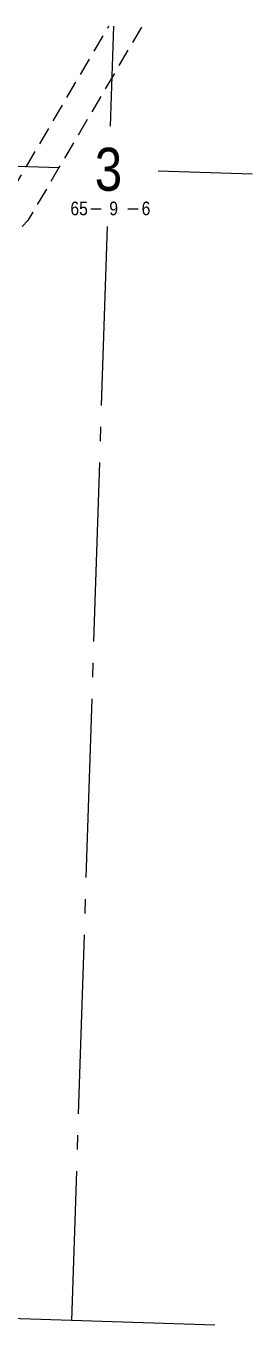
# Model space of a CAD drawing. Extents: x 350972 to 367082, y 6047220 to 6054831.
# Drawn here: x 353179 to 353337, y 6051430 to 6052337 of the extents above; entities that cross this region are included whole.
import ezdxf
from ezdxf.enums import TextEntityAlignment as Align

# ---------------------------------------------------------------- set-up
doc = ezdxf.new("R2010")
doc.units = 0
doc.header["$LTSCALE"] = 5
doc.linetypes.add('foc-ACCESSROAD', pattern=[3.75, 2.5, -1.25])
doc.linetypes.add('foc-QUARTERLINE', pattern=[33, 25, -3, 2, -3])
for name, color, linetype in [('10', 1, 'Continuous'), ('9', 3, 'Continuous'), ('C-AR', 13, 'foc-ACCESSROAD'), ('L-QSEC', 8, 'foc-QUARTERLINE'), ('L-SEC', 7, 'Continuous'), ('L-SECLBL', 7, 'Continuous')]:
    doc.layers.add(name, color=color, linetype=linetype)
doc.styles.add('80L', font='ARIALN.TTF', dxfattribs={"height": 10})
doc.styles.add('SIMPLEX', font='ARIALN.TTF')

# ---------------------------------------------------------------- blocks, each defined once
blk = doc.blocks.new('L-SECLBL')
at = {"layer": '9', "color": 7}
for p, q in [((-5.08, -27.83), (-12.29, -27.83)), ((20.7, -27.83), (13.5, -27.83))]:
    blk.add_line(p, q, dxfattribs=at)
at = {"layer": '10', "color": 2, "style": 'SIMPLEX'}
blk.add_attdef('SEC', text='', height=30, dxfattribs=at).set_placement((0, 0), align=Align.MIDDLE)
at = {"layer": '10', "color": 5, "style": '80L'}
blk.add_attdef('TWP', text='', height=9.5, dxfattribs=at).set_placement((-14.43, -27.37), align=Align.MIDDLE_RIGHT)
blk.add_attdef('RGE', text='', height=9.5, dxfattribs=at).set_placement((3.62, -27.37), align=Align.MIDDLE_CENTER)
blk.add_attdef('MER', text='', height=9.5, dxfattribs=at).set_placement((23.17, -27.37), align=Align.MIDDLE_LEFT)

msp = doc.modelspace()

# ---------------------------------------------------------------- linework, layer by layer
at = {"layer": 'C-AR', "flags": 128}
for points in [[(352970.126, 6051983.126), (352843.702, 6051881.731), (352843.305, 6051885.488), (352829.042, 6051895.501), (352956.69, 6051997.996), (353164.073, 6052213.122), (353179.069, 6052238.656), (353236.733, 6052336.846)], [(353259.488, 6052336.108), (353238.712, 6052300.732), (353201.824, 6052237.92), (353180.114, 6052200.953), (352970.126, 6051983.126)]]:
    msp.add_lwpolyline(points, dxfattribs=at)
at = {"layer": 'L-QSEC', "flags": 128}
for points in [[(353239.877, 6052336.744), (353237.612, 6052266.765)], [(352433.422, 6052262.836), (353201.918, 6052237.92)], [(353271.16, 6052235.675), (353336.589, 6052233.554)], [(353235.348, 6052196.802), (353210.62, 6051432.847)]]:
    msp.add_lwpolyline(points, dxfattribs=at)
at = {"layer": 'L-SEC', "flags": 128}
for points in [[(353210.62, 6051432.847), (352407.254, 6051458.889)], [(353310.621, 6051429.606), (353210.62, 6051432.847)]]:
    msp.add_lwpolyline(points, dxfattribs=at)

# ---------------------------------------------------------------- block references
at = {"layer": 'L-SECLBL'}
msp.add_blockref('L-SECLBL', (353236.377, 6052236.787), dxfattribs=at).add_auto_attribs({'SEC': '3', 'TWP': '65', 'RGE': '9', 'MER': '6'})

doc.saveas('drawing.dxf')
